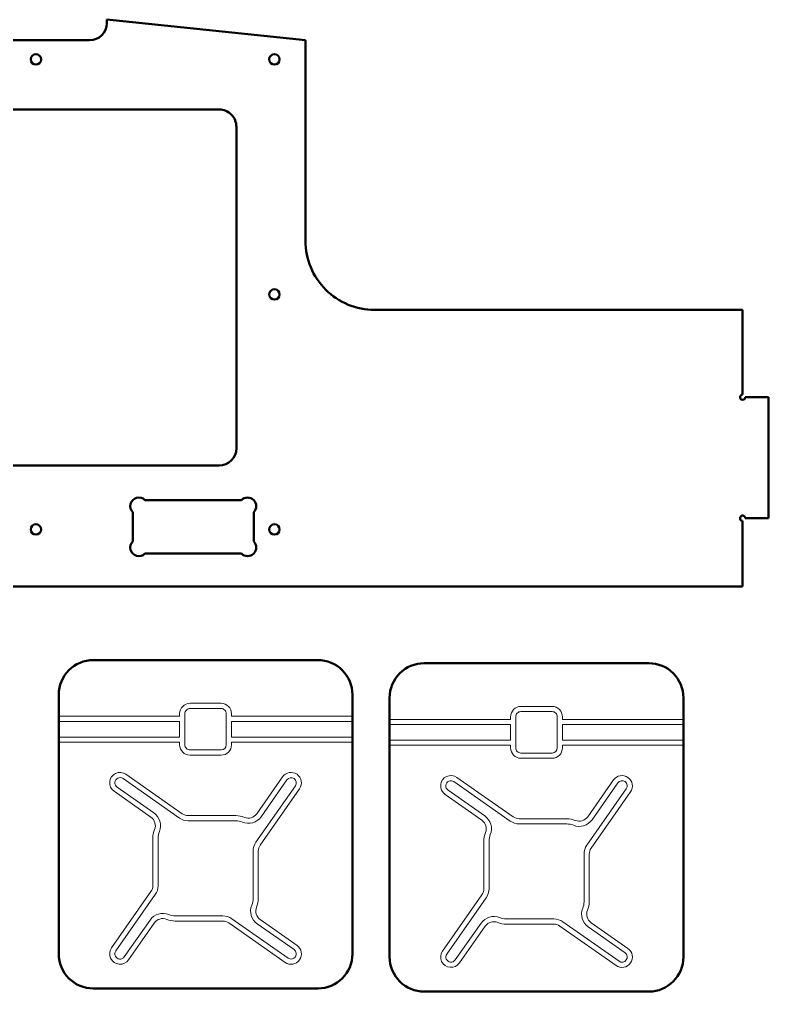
# Model space of a CAD drawing. Header units: millimetres. Extents: x -4457 to 5436, y 521 to 6420.
# Drawn here: x 1621 to 2055, y 2311 to 2874 of the extents above; entities that cross this region are included whole.
import ezdxf

# ---------------------------------------------------------------- set-up
doc = ezdxf.new("R2010")
doc.units = ezdxf.units.MM
doc.header["$MEASUREMENT"] = 0
doc.layers.add('layer 1', color=7, linetype='Continuous')
doc.layers.add('layer 2', color=7, linetype='Continuous')

msp = doc.modelspace()

# ---------------------------------------------------------------- linework, layer by layer
at = {"layer": 'layer 1', "lineweight": 50}
for points in [[(1661.9106, 2861.4565), (1667.4334, 2861.4565), (1671.9105, 2865.9336), (1671.9106, 2871.4565)], [(1671.9106, 2873.5435), (1671.9106, 2873.5435), (1671.9106, 2871.4565), (1671.9106, 2871.4565)], [(1786.9106, 2861.4565), (1786.9106, 2861.4565), (1671.9106, 2873.5435), (1671.9106, 2873.5435)], [(1661.9106, 2861.4565), (1661.9106, 2861.4565), (1461.9106, 2861.4565), (1461.9106, 2861.4565)], [(1786.9106, 2745.4565), (1786.9106, 2745.4565), (1786.9106, 2861.4565), (1786.9106, 2861.4565)], [(1386.9106, 2821.4565), (1386.9106, 2821.4565), (1736.9106, 2821.4565), (1736.9106, 2821.4565)], [(1746.9106, 2811.4565), (1746.9106, 2811.4565), (1746.9106, 2625.4565), (1746.9106, 2625.4565)], [(2039.9106, 2705.4565), (2039.9106, 2705.4565), (1826.9106, 2705.4565), (1826.9106, 2705.4565)], [(2039.9106, 2656.4565), (2039.9106, 2656.4565), (2039.9106, 2705.4565), (2039.9106, 2705.4565)], [(2054.9106, 2654.9565), (2054.9106, 2654.9565), (2041.4106, 2654.9565), (2041.4106, 2654.9565)], [(2054.9106, 2584.9565), (2054.9106, 2584.9565), (2054.9106, 2654.9565), (2054.9106, 2654.9565)], [(1736.9106, 2615.4565), (1742.4334, 2615.4565), (1746.9105, 2619.9336), (1746.9106, 2625.4565)], [(1736.9106, 2615.4565), (1736.9106, 2615.4565), (1386.9106, 2615.4565), (1386.9106, 2615.4565)], [(1693.9816, 2595.4565), (1693.9816, 2595.4565), (1749.8395, 2595.4565), (1749.8395, 2595.4565)], [(1686.9106, 2571.5276), (1686.9106, 2571.5276), (1686.9106, 2588.3854), (1686.9106, 2588.3854)], [(1756.9106, 2588.3854), (1756.9106, 2588.3854), (1756.9106, 2571.5276), (1756.9106, 2571.5276)], [(2039.9106, 2545.4565), (2039.9106, 2545.4565), (2039.9106, 2583.4565), (2039.9106, 2583.4565)], [(2041.4106, 2584.9565), (2041.4106, 2584.9565), (2054.9106, 2584.9565), (2054.9106, 2584.9565)], [(1749.8395, 2564.4565), (1749.8395, 2564.4565), (1693.9816, 2564.4565), (1693.9816, 2564.4565)], [(1083.9106, 2545.4565), (1083.9106, 2545.4565), (2039.9106, 2545.4565), (2039.9106, 2545.4565)], [(1664.0717, 2502.8434), (1664.0717, 2502.8434), (1794.0717, 2502.8434), (1794.0717, 2502.8434)], [(1855.6171, 2501.057), (1855.6171, 2501.057), (1985.6171, 2501.057), (1985.6171, 2501.057)], [(1644.0717, 2470.3434), (1644.0717, 2470.3434), (1644.0717, 2482.8434), (1644.0717, 2482.8434)], [(1814.0717, 2482.8434), (1814.0717, 2482.8434), (1814.0717, 2470.3434), (1814.0717, 2470.3434)], [(1835.6171, 2468.557), (1835.6171, 2468.557), (1835.6171, 2481.057), (1835.6171, 2481.057)], [(2005.6171, 2481.057), (2005.6171, 2481.057), (2005.6171, 2468.557), (2005.6171, 2468.557)], [(1644.0717, 2467.3434), (1644.0717, 2467.3434), (1644.0717, 2470.3434), (1644.0717, 2470.3434)], [(1814.0717, 2470.3434), (1814.0717, 2470.3434), (1814.0717, 2467.3434), (1814.0717, 2467.3434)], [(1644.0717, 2458.3434), (1644.0717, 2458.3434), (1644.0717, 2467.3434), (1644.0717, 2467.3434)], [(1814.0717, 2467.3434), (1814.0717, 2467.3434), (1814.0717, 2458.3434), (1814.0717, 2458.3434)], [(1835.6171, 2465.557), (1835.6171, 2465.557), (1835.6171, 2468.557), (1835.6171, 2468.557)], [(1835.6171, 2456.557), (1835.6171, 2456.557), (1835.6171, 2465.557), (1835.6171, 2465.557)], [(2005.6171, 2468.557), (2005.6171, 2468.557), (2005.6171, 2465.557), (2005.6171, 2465.557)], [(2005.6171, 2465.557), (2005.6171, 2465.557), (2005.6171, 2456.557), (2005.6171, 2456.557)], [(1644.0717, 2455.3434), (1644.0717, 2455.3434), (1644.0717, 2458.3434), (1644.0717, 2458.3434)], [(1814.0717, 2458.3434), (1814.0717, 2458.3434), (1814.0717, 2455.3434), (1814.0717, 2455.3434)], [(1644.0717, 2332.8434), (1644.0717, 2332.8434), (1644.0717, 2455.3434), (1644.0717, 2455.3434)], [(1814.0717, 2455.3434), (1814.0717, 2455.3434), (1814.0717, 2332.8434), (1814.0717, 2332.8434)], [(1835.6171, 2453.557), (1835.6171, 2453.557), (1835.6171, 2456.557), (1835.6171, 2456.557)], [(1835.6171, 2331.057), (1835.6171, 2331.057), (1835.6171, 2453.557), (1835.6171, 2453.557)], [(2005.6171, 2456.557), (2005.6171, 2456.557), (2005.6171, 2453.557), (2005.6171, 2453.557)], [(2005.6171, 2453.557), (2005.6171, 2453.557), (2005.6171, 2331.057), (2005.6171, 2331.057)], [(1794.0717, 2312.8434), (1805.1174, 2312.8434), (1814.0716, 2321.7977), (1814.0717, 2332.8433)], [(1985.6171, 2311.057), (1996.6627, 2311.057), (2005.617, 2320.0112), (2005.6171, 2331.0569)], [(1794.0717, 2312.8434), (1794.0717, 2312.8434), (1664.0717, 2312.8434), (1664.0717, 2312.8434)], [(1985.6171, 2311.057), (1985.6171, 2311.057), (1855.6171, 2311.057), (1855.6171, 2311.057)]]:
    msp.add_open_spline(points, degree=3, dxfattribs=at)
for points, knots in [([(1633.9106, 2850.4565), (1633.9106, 2852.1134), (1632.5674, 2853.4565), (1630.9106, 2853.4565), (1630.9106, 2853.4565), (1629.2537, 2853.4565), (1627.9106, 2852.1134), (1627.9106, 2850.4565), (1627.9106, 2850.4565), (1627.9106, 2848.7997), (1629.2537, 2847.4565), (1630.9106, 2847.4565), (1630.9106, 2847.4565), (1632.5674, 2847.4565), (1633.9106, 2848.7996), (1633.9106, 2850.4565)], [0, 0, 0, 0, 0.2, 0.2, 0.2, 0.2, 0.4, 0.4, 0.4, 0.4, 0.6, 0.6, 0.6, 0.6, 1, 1, 1, 1]), ([(1771.9106, 2850.4565), (1771.9106, 2852.1134), (1770.5674, 2853.4565), (1768.9106, 2853.4565), (1768.9106, 2853.4565), (1767.2537, 2853.4565), (1765.9106, 2852.1134), (1765.9106, 2850.4565), (1765.9106, 2850.4565), (1765.9106, 2848.7997), (1767.2537, 2847.4565), (1768.9106, 2847.4565), (1768.9106, 2847.4565), (1770.5674, 2847.4565), (1771.9106, 2848.7996), (1771.9106, 2850.4565)], [0, 0, 0, 0, 0.2, 0.2, 0.2, 0.2, 0.4, 0.4, 0.4, 0.4, 0.6, 0.6, 0.6, 0.6, 1, 1, 1, 1]), ([(1746.9106, 2811.4565), (1746.9106, 2814.1087), (1745.857, 2816.6522), (1743.9816, 2818.5276), (1743.9816, 2818.5276), (1742.1063, 2820.4029), (1739.5627, 2821.4565), (1736.9106, 2821.4565)], [0, 0, 0, 0, 0.33333333, 0.33333333, 0.33333333, 0.33333333, 1, 1, 1, 1]), ([(1786.9106, 2745.4565), (1786.9106, 2734.8479), (1791.1249, 2724.6737), (1798.6263, 2717.1722), (1798.6263, 2717.1722), (1806.1278, 2709.6708), (1816.3019, 2705.4565), (1826.9106, 2705.4565)], [0, 0, 0, 0, 0.33333333, 0.33333333, 0.33333333, 0.33333333, 1, 1, 1, 1]), ([(1771.9106, 2714.4565), (1771.9106, 2716.1134), (1770.5674, 2717.4565), (1768.9106, 2717.4565), (1768.9106, 2717.4565), (1767.2537, 2717.4565), (1765.9106, 2716.1134), (1765.9106, 2714.4565), (1765.9106, 2714.4565), (1765.9106, 2712.7997), (1767.2537, 2711.4565), (1768.9106, 2711.4565), (1768.9106, 2711.4565), (1770.5674, 2711.4565), (1771.9106, 2712.7996), (1771.9106, 2714.4565)], [0, 0, 0, 0, 0.2, 0.2, 0.2, 0.2, 0.4, 0.4, 0.4, 0.4, 0.6, 0.6, 0.6, 0.6, 1, 1, 1, 1]), ([(2039.9106, 2656.4565), (2039.0822, 2656.4565), (2038.4106, 2655.7849), (2038.4106, 2654.9565), (2038.4106, 2654.9565), (2038.4106, 2654.1281), (2039.0821, 2653.4565), (2039.9106, 2653.4565), (2039.9106, 2653.4565), (2040.739, 2653.4565), (2041.4106, 2654.1281), (2041.4106, 2654.9565)], [0, 0, 0, 0, 0.25, 0.25, 0.25, 0.25, 0.5, 0.5, 0.5, 0.5, 1, 1, 1, 1]), ([(1693.9816, 2595.4565), (1692.7185, 2596.7196), (1690.8775, 2597.2129), (1689.152, 2596.7506), (1689.152, 2596.7506), (1687.4266, 2596.2883), (1686.0788, 2594.9405), (1685.6165, 2593.2151), (1685.6165, 2593.2151), (1685.1541, 2591.4896), (1685.6475, 2589.6486), (1686.9106, 2588.3854)], [0, 0, 0, 0, 0.25, 0.25, 0.25, 0.25, 0.5, 0.5, 0.5, 0.5, 1, 1, 1, 1]), ([(1756.9106, 2588.3854), (1758.8632, 2590.3381), (1758.8632, 2593.5039), (1756.9106, 2595.4565), (1756.9106, 2595.4565), (1754.958, 2597.4091), (1751.7922, 2597.4091), (1749.8395, 2595.4565)], [0, 0, 0, 0, 0.33333333, 0.33333333, 0.33333333, 0.33333333, 1, 1, 1, 1]), ([(2041.4106, 2584.9565), (2041.4106, 2585.5632), (2041.0451, 2586.1102), (2040.4846, 2586.3423), (2040.4846, 2586.3423), (2039.9241, 2586.5745), (2039.2789, 2586.4462), (2038.8499, 2586.0172), (2038.8499, 2586.0172), (2038.4209, 2585.5882), (2038.2926, 2584.943), (2038.5248, 2584.3825), (2038.5248, 2584.3825), (2038.7569, 2583.822), (2039.3039, 2583.4565), (2039.9106, 2583.4565)], [0, 0, 0, 0, 0.2, 0.2, 0.2, 0.2, 0.4, 0.4, 0.4, 0.4, 0.6, 0.6, 0.6, 0.6, 1, 1, 1, 1]), ([(1633.9106, 2578.4565), (1633.9106, 2580.1134), (1632.5674, 2581.4565), (1630.9106, 2581.4565), (1630.9106, 2581.4565), (1629.2537, 2581.4565), (1627.9106, 2580.1134), (1627.9106, 2578.4565), (1627.9106, 2578.4565), (1627.9106, 2576.7997), (1629.2537, 2575.4565), (1630.9106, 2575.4565), (1630.9106, 2575.4565), (1632.5674, 2575.4565), (1633.9106, 2576.7996), (1633.9106, 2578.4565)], [0, 0, 0, 0, 0.2, 0.2, 0.2, 0.2, 0.4, 0.4, 0.4, 0.4, 0.6, 0.6, 0.6, 0.6, 1, 1, 1, 1]), ([(1771.9106, 2578.4565), (1771.9106, 2580.1134), (1770.5674, 2581.4565), (1768.9106, 2581.4565), (1768.9106, 2581.4565), (1767.2537, 2581.4565), (1765.9106, 2580.1134), (1765.9106, 2578.4565), (1765.9106, 2578.4565), (1765.9106, 2576.7997), (1767.2537, 2575.4565), (1768.9106, 2575.4565), (1768.9106, 2575.4565), (1770.5674, 2575.4565), (1771.9106, 2576.7996), (1771.9106, 2578.4565)], [0, 0, 0, 0, 0.2, 0.2, 0.2, 0.2, 0.4, 0.4, 0.4, 0.4, 0.6, 0.6, 0.6, 0.6, 1, 1, 1, 1]), ([(1686.9106, 2571.5276), (1685.6475, 2570.2645), (1685.1541, 2568.4234), (1685.6165, 2566.698), (1685.6165, 2566.698), (1686.0788, 2564.9725), (1687.4266, 2563.6248), (1689.152, 2563.1624), (1689.152, 2563.1624), (1690.8775, 2562.7001), (1692.7185, 2563.1934), (1693.9816, 2564.4565)], [0, 0, 0, 0, 0.25, 0.25, 0.25, 0.25, 0.5, 0.5, 0.5, 0.5, 1, 1, 1, 1]), ([(1749.8395, 2564.4565), (1751.7921, 2562.5039), (1754.9579, 2562.5039), (1756.9106, 2564.4565), (1756.9106, 2564.4565), (1758.8632, 2566.4091), (1758.8632, 2569.5749), (1756.9106, 2571.5276)], [0, 0, 0, 0, 0.33333333, 0.33333333, 0.33333333, 0.33333333, 1, 1, 1, 1]), ([(1664.0717, 2502.8434), (1658.7674, 2502.8434), (1653.6803, 2500.7363), (1649.9296, 2496.9856), (1649.9296, 2496.9856), (1646.1788, 2493.2348), (1644.0717, 2488.1477), (1644.0717, 2482.8434)], [0, 0, 0, 0, 0.33333333, 0.33333333, 0.33333333, 0.33333333, 1, 1, 1, 1]), ([(1814.0717, 2482.8434), (1814.0717, 2488.1477), (1811.9646, 2493.2348), (1808.2138, 2496.9856), (1808.2138, 2496.9856), (1804.4631, 2500.7363), (1799.376, 2502.8434), (1794.0717, 2502.8434)], [0, 0, 0, 0, 0.33333333, 0.33333333, 0.33333333, 0.33333333, 1, 1, 1, 1]), ([(1855.6171, 2501.057), (1850.3128, 2501.057), (1845.2257, 2498.9498), (1841.475, 2495.1991), (1841.475, 2495.1991), (1837.7242, 2491.4484), (1835.6171, 2486.3613), (1835.6171, 2481.057)], [0, 0, 0, 0, 0.33333333, 0.33333333, 0.33333333, 0.33333333, 1, 1, 1, 1]), ([(2005.6171, 2481.057), (2005.6171, 2486.3613), (2003.51, 2491.4484), (1999.7592, 2495.1991), (1999.7592, 2495.1991), (1996.0085, 2498.9498), (1990.9214, 2501.057), (1985.6171, 2501.057)], [0, 0, 0, 0, 0.33333333, 0.33333333, 0.33333333, 0.33333333, 1, 1, 1, 1]), ([(1644.0717, 2332.8434), (1644.0717, 2327.5391), (1646.1788, 2322.452), (1649.9296, 2318.7013), (1649.9296, 2318.7013), (1653.6803, 2314.9506), (1658.7674, 2312.8434), (1664.0717, 2312.8434)], [0, 0, 0, 0, 0.33333333, 0.33333333, 0.33333333, 0.33333333, 1, 1, 1, 1]), ([(1835.6171, 2331.057), (1835.6171, 2325.7526), (1837.7242, 2320.6656), (1841.475, 2316.9148), (1841.475, 2316.9148), (1845.2257, 2313.1641), (1850.3128, 2311.057), (1855.6171, 2311.057)], [0, 0, 0, 0, 0.33333333, 0.33333333, 0.33333333, 0.33333333, 1, 1, 1, 1])]:
    msp.add_open_spline(points, degree=3, knots=knots, dxfattribs=at)
at = {"layer": 'layer 2', "color": 240, "lineweight": 9}
for points, knots in [([(1720.0717, 2477.8434), (1718.4804, 2477.8434), (1716.9543, 2477.2113), (1715.8291, 2476.0861), (1715.8291, 2476.0861), (1714.7038, 2474.9608), (1714.0717, 2473.4347), (1714.0717, 2471.8434)], [0, 0, 0, 0, 0.33333333, 0.33333333, 0.33333333, 0.33333333, 1, 1, 1, 1]), ([(1744.0717, 2471.8434), (1744.0717, 2473.4347), (1743.4396, 2474.9608), (1742.3143, 2476.0861), (1742.3143, 2476.0861), (1741.1891, 2477.2113), (1739.663, 2477.8434), (1738.0717, 2477.8434)], [0, 0, 0, 0, 0.33333333, 0.33333333, 0.33333333, 0.33333333, 1, 1, 1, 1]), ([(1911.6171, 2476.057), (1910.0258, 2476.057), (1908.4997, 2475.4248), (1907.3745, 2474.2996), (1907.3745, 2474.2996), (1906.2492, 2473.1744), (1905.6171, 2471.6483), (1905.6171, 2470.057)], [0, 0, 0, 0, 0.33333333, 0.33333333, 0.33333333, 0.33333333, 1, 1, 1, 1]), ([(1935.6171, 2470.057), (1935.6171, 2471.6483), (1934.985, 2473.1744), (1933.8597, 2474.2996), (1933.8597, 2474.2996), (1932.7345, 2475.4248), (1931.2084, 2476.057), (1929.6171, 2476.057)], [0, 0, 0, 0, 0.33333333, 0.33333333, 0.33333333, 0.33333333, 1, 1, 1, 1]), ([(1720.0717, 2474.8434), (1719.2761, 2474.8434), (1718.513, 2474.5273), (1717.9504, 2473.9647), (1717.9504, 2473.9647), (1717.3878, 2473.4021), (1717.0717, 2472.6391), (1717.0717, 2471.8434)], [0, 0, 0, 0, 0.33333333, 0.33333333, 0.33333333, 0.33333333, 1, 1, 1, 1]), ([(1741.0717, 2471.8434), (1741.0717, 2472.6391), (1740.7556, 2473.4021), (1740.193, 2473.9647), (1740.193, 2473.9647), (1739.6304, 2474.5273), (1738.8674, 2474.8434), (1738.0717, 2474.8434)], [0, 0, 0, 0, 0.33333333, 0.33333333, 0.33333333, 0.33333333, 1, 1, 1, 1]), ([(1911.6171, 2473.057), (1910.8214, 2473.057), (1910.0584, 2472.7409), (1909.4958, 2472.1783), (1909.4958, 2472.1783), (1908.9332, 2471.6157), (1908.6171, 2470.8526), (1908.6171, 2470.057)], [0, 0, 0, 0, 0.33333333, 0.33333333, 0.33333333, 0.33333333, 1, 1, 1, 1]), ([(1932.6171, 2470.057), (1932.6171, 2470.8526), (1932.301, 2471.6157), (1931.7384, 2472.1783), (1931.7384, 2472.1783), (1931.1758, 2472.7409), (1930.4127, 2473.057), (1929.6171, 2473.057)], [0, 0, 0, 0, 0.33333333, 0.33333333, 0.33333333, 0.33333333, 1, 1, 1, 1]), ([(1714.0717, 2453.8434), (1714.0717, 2452.2521), (1714.7038, 2450.726), (1715.8291, 2449.6008), (1715.8291, 2449.6008), (1716.9543, 2448.4756), (1718.4804, 2447.8434), (1720.0717, 2447.8434)], [0, 0, 0, 0, 0.33333333, 0.33333333, 0.33333333, 0.33333333, 1, 1, 1, 1]), ([(1717.0717, 2453.8434), (1717.0717, 2453.0478), (1717.3878, 2452.2847), (1717.9504, 2451.7221), (1717.9504, 2451.7221), (1718.513, 2451.1595), (1719.2761, 2450.8434), (1720.0717, 2450.8434)], [0, 0, 0, 0, 0.33333333, 0.33333333, 0.33333333, 0.33333333, 1, 1, 1, 1]), ([(1905.6171, 2452.057), (1905.6171, 2450.4657), (1906.2492, 2448.9395), (1907.3745, 2447.8143), (1907.3745, 2447.8143), (1908.4997, 2446.6891), (1910.0258, 2446.057), (1911.6171, 2446.057)], [0, 0, 0, 0, 0.33333333, 0.33333333, 0.33333333, 0.33333333, 1, 1, 1, 1]), ([(1908.6171, 2452.057), (1908.6171, 2451.2613), (1908.9332, 2450.4982), (1909.4958, 2449.9356), (1909.4958, 2449.9356), (1910.0584, 2449.373), (1910.8214, 2449.057), (1911.6171, 2449.057)], [0, 0, 0, 0, 0.33333333, 0.33333333, 0.33333333, 0.33333333, 1, 1, 1, 1]), ([(1683.0157, 2436.7558), (1681.2598, 2437.9853), (1678.9813, 2438.1847), (1677.0385, 2437.2787), (1677.0385, 2437.2787), (1675.0958, 2436.3728), (1673.7839, 2434.4993), (1673.5971, 2432.3638), (1673.5971, 2432.3638), (1673.4102, 2430.2284), (1674.3768, 2428.1555), (1676.1328, 2426.926)], [0, 0, 0, 0, 0.25, 0.25, 0.25, 0.25, 0.5, 0.5, 0.5, 0.5, 1, 1, 1, 1]), ([(1783.4841, 2428.3994), (1785.3848, 2431.1139), (1784.7251, 2434.8551), (1782.0107, 2436.7558), (1782.0107, 2436.7558), (1779.2962, 2438.6565), (1775.555, 2437.9968), (1773.6543, 2435.2824)], [0, 0, 0, 0, 0.33333333, 0.33333333, 0.33333333, 0.33333333, 1, 1, 1, 1]), ([(1874.5611, 2434.9693), (1872.8051, 2436.1989), (1870.5267, 2436.3982), (1868.5839, 2435.4923), (1868.5839, 2435.4923), (1866.6412, 2434.5864), (1865.3293, 2432.7128), (1865.1424, 2430.5774), (1865.1424, 2430.5774), (1864.9556, 2428.4419), (1865.9222, 2426.369), (1867.6782, 2425.1395)], [0, 0, 0, 0, 0.25, 0.25, 0.25, 0.25, 0.5, 0.5, 0.5, 0.5, 1, 1, 1, 1]), ([(1975.0295, 2426.613), (1976.9301, 2429.3274), (1976.2705, 2433.0687), (1973.556, 2434.9693), (1973.556, 2434.9693), (1970.8416, 2436.87), (1967.1003, 2436.2103), (1965.1997, 2433.4959)], [0, 0, 0, 0, 0.33333333, 0.33333333, 0.33333333, 0.33333333, 1, 1, 1, 1]), ([(1681.295, 2434.2983), (1680.417, 2434.9131), (1679.2778, 2435.0128), (1678.3064, 2434.5598), (1678.3064, 2434.5598), (1677.335, 2434.1069), (1676.6791, 2433.1701), (1676.5856, 2432.1024), (1676.5856, 2432.1024), (1676.4922, 2431.0346), (1676.9755, 2429.9982), (1677.8535, 2429.3834)], [0, 0, 0, 0, 0.25, 0.25, 0.25, 0.25, 0.5, 0.5, 0.5, 0.5, 1, 1, 1, 1]), ([(1781.0266, 2430.1202), (1781.977, 2431.4774), (1781.6471, 2433.348), (1780.2899, 2434.2983), (1780.2899, 2434.2983), (1778.9327, 2435.2487), (1777.0621, 2434.9188), (1776.1117, 2433.5616)], [0, 0, 0, 0, 0.33333333, 0.33333333, 0.33333333, 0.33333333, 1, 1, 1, 1]), ([(1872.8403, 2432.5119), (1871.9624, 2433.1266), (1870.8231, 2433.2263), (1869.8518, 2432.7734), (1869.8518, 2432.7734), (1868.8804, 2432.3204), (1868.2244, 2431.3836), (1868.131, 2430.3159), (1868.131, 2430.3159), (1868.0376, 2429.2482), (1868.5209, 2428.2117), (1869.3989, 2427.597)], [0, 0, 0, 0, 0.25, 0.25, 0.25, 0.25, 0.5, 0.5, 0.5, 0.5, 1, 1, 1, 1]), ([(1972.572, 2428.3337), (1973.5224, 2429.6909), (1973.1925, 2431.5616), (1971.8353, 2432.5119), (1971.8353, 2432.5119), (1970.4781, 2433.4622), (1968.6075, 2433.1324), (1967.6571, 2431.7752)], [0, 0, 0, 0, 0.33333333, 0.33333333, 0.33333333, 0.33333333, 1, 1, 1, 1]), ([(1674.6593, 2336.2874), (1673.4298, 2334.5315), (1673.2305, 2332.253), (1674.1364, 2330.3102), (1674.1364, 2330.3102), (1675.0423, 2328.3675), (1676.9159, 2327.0556), (1679.0513, 2326.8688), (1679.0513, 2326.8688), (1681.1867, 2326.6819), (1683.2596, 2327.6486), (1684.4891, 2329.4045)], [0, 0, 0, 0, 0.25, 0.25, 0.25, 0.25, 0.5, 0.5, 0.5, 0.5, 1, 1, 1, 1]), ([(1677.1168, 2334.5667), (1676.502, 2333.6887), (1676.4023, 2332.5495), (1676.8553, 2331.5781), (1676.8553, 2331.5781), (1677.3083, 2330.6067), (1678.245, 2329.9508), (1679.3128, 2329.8574), (1679.3128, 2329.8574), (1680.3805, 2329.7639), (1681.4169, 2330.2473), (1682.0317, 2331.1252)], [0, 0, 0, 0, 0.25, 0.25, 0.25, 0.25, 0.5, 0.5, 0.5, 0.5, 1, 1, 1, 1]), ([(1775.1277, 2327.931), (1777.8421, 2326.0304), (1781.5834, 2326.6901), (1783.4841, 2329.4045), (1783.4841, 2329.4045), (1785.3848, 2332.1189), (1784.7251, 2335.8602), (1782.0107, 2337.7608)], [0, 0, 0, 0, 0.33333333, 0.33333333, 0.33333333, 0.33333333, 1, 1, 1, 1]), ([(1776.8485, 2330.3885), (1778.2057, 2329.4382), (1780.0763, 2329.768), (1781.0266, 2331.1252), (1781.0266, 2331.1252), (1781.977, 2332.4824), (1781.6471, 2334.3531), (1780.2899, 2335.3034)], [0, 0, 0, 0, 0.33333333, 0.33333333, 0.33333333, 0.33333333, 1, 1, 1, 1]), ([(1866.2047, 2334.5009), (1864.9752, 2332.745), (1864.7758, 2330.4665), (1865.6818, 2328.5238), (1865.6818, 2328.5238), (1866.5877, 2326.581), (1868.4612, 2325.2691), (1870.5967, 2325.0823), (1870.5967, 2325.0823), (1872.7321, 2324.8955), (1874.805, 2325.8621), (1876.0345, 2327.618)], [0, 0, 0, 0, 0.25, 0.25, 0.25, 0.25, 0.5, 0.5, 0.5, 0.5, 1, 1, 1, 1]), ([(1966.6731, 2326.1446), (1969.3875, 2324.2439), (1973.1288, 2324.9036), (1975.0295, 2327.618), (1975.0295, 2327.618), (1976.9301, 2330.3324), (1976.2705, 2334.0737), (1973.5561, 2335.9744)], [0, 0, 0, 0, 0.33333333, 0.33333333, 0.33333333, 0.33333333, 1, 1, 1, 1]), ([(1868.6622, 2332.7802), (1868.0474, 2331.9022), (1867.9477, 2330.763), (1868.4007, 2329.7916), (1868.4007, 2329.7916), (1868.8537, 2328.8203), (1869.7904, 2328.1643), (1870.8582, 2328.0709), (1870.8582, 2328.0709), (1871.9259, 2327.9775), (1872.9623, 2328.4608), (1873.5771, 2329.3388)], [0, 0, 0, 0, 0.25, 0.25, 0.25, 0.25, 0.5, 0.5, 0.5, 0.5, 1, 1, 1, 1]), ([(1968.3938, 2328.602), (1969.7511, 2327.6517), (1971.6217, 2327.9815), (1972.572, 2329.3387), (1972.572, 2329.3387), (1973.5224, 2330.696), (1973.1925, 2332.5666), (1971.8353, 2333.5169)], [0, 0, 0, 0, 0.33333333, 0.33333333, 0.33333333, 0.33333333, 1, 1, 1, 1])]:
    msp.add_open_spline(points, degree=3, knots=knots, dxfattribs=at)
for points in [[(1720.0717, 2477.8434), (1720.0717, 2477.8434), (1738.0717, 2477.8434), (1738.0717, 2477.8434)], [(1911.6171, 2476.057), (1911.6171, 2476.057), (1929.6171, 2476.057), (1929.6171, 2476.057)], [(1644.0717, 2470.3434), (1644.0717, 2470.3434), (1714.0717, 2470.3434), (1714.0717, 2470.3434)], [(1714.0717, 2470.3434), (1714.0717, 2470.3434), (1714.0717, 2471.8434), (1714.0717, 2471.8434)], [(1717.0717, 2471.8434), (1717.0717, 2471.8434), (1717.0717, 2453.8434), (1717.0717, 2453.8434)], [(1738.0717, 2474.8434), (1738.0717, 2474.8434), (1720.0717, 2474.8434), (1720.0717, 2474.8434)], [(1741.0717, 2453.8434), (1741.0717, 2453.8434), (1741.0717, 2471.8434), (1741.0717, 2471.8434)], [(1744.0717, 2471.8434), (1744.0717, 2471.8434), (1744.0717, 2470.3434), (1744.0717, 2470.3434)], [(1744.0717, 2470.3434), (1744.0717, 2470.3434), (1814.0717, 2470.3434), (1814.0717, 2470.3434)], [(1905.6171, 2468.557), (1905.6171, 2468.557), (1905.6171, 2470.057), (1905.6171, 2470.057)], [(1908.6171, 2470.057), (1908.6171, 2470.057), (1908.6171, 2452.057), (1908.6171, 2452.057)], [(1929.6171, 2473.057), (1929.6171, 2473.057), (1911.6171, 2473.057), (1911.6171, 2473.057)], [(1932.6171, 2452.057), (1932.6171, 2452.057), (1932.6171, 2470.057), (1932.6171, 2470.057)], [(1935.6171, 2470.057), (1935.6171, 2470.057), (1935.6171, 2468.557), (1935.6171, 2468.557)], [(1714.0717, 2467.3434), (1714.0717, 2467.3434), (1644.0717, 2467.3434), (1644.0717, 2467.3434)], [(1714.0717, 2458.3434), (1714.0717, 2458.3434), (1714.0717, 2467.3434), (1714.0717, 2467.3434)], [(1814.0717, 2467.3434), (1814.0717, 2467.3434), (1744.0717, 2467.3434), (1744.0717, 2467.3434)], [(1744.0717, 2467.3434), (1744.0717, 2467.3434), (1744.0717, 2458.3434), (1744.0717, 2458.3434)], [(1835.6171, 2468.557), (1835.6171, 2468.557), (1905.6171, 2468.557), (1905.6171, 2468.557)], [(1905.6171, 2465.557), (1905.6171, 2465.557), (1835.6171, 2465.557), (1835.6171, 2465.557)], [(1905.6171, 2456.557), (1905.6171, 2456.557), (1905.6171, 2465.557), (1905.6171, 2465.557)], [(1935.6171, 2468.557), (1935.6171, 2468.557), (2005.6171, 2468.557), (2005.6171, 2468.557)], [(2005.6171, 2465.557), (2005.6171, 2465.557), (1935.6171, 2465.557), (1935.6171, 2465.557)], [(1935.6171, 2465.557), (1935.6171, 2465.557), (1935.6171, 2456.557), (1935.6171, 2456.557)], [(1644.0717, 2458.3434), (1644.0717, 2458.3434), (1714.0717, 2458.3434), (1714.0717, 2458.3434)], [(1744.0717, 2458.3434), (1744.0717, 2458.3434), (1814.0717, 2458.3434), (1814.0717, 2458.3434)], [(1714.0717, 2455.3434), (1714.0717, 2455.3434), (1644.0717, 2455.3434), (1644.0717, 2455.3434)], [(1714.0717, 2453.8434), (1714.0717, 2453.8434), (1714.0717, 2455.3434), (1714.0717, 2455.3434)], [(1738.0717, 2450.8434), (1739.7286, 2450.8434), (1741.0717, 2452.1866), (1741.0717, 2453.8434)], [(1738.0717, 2447.8434), (1741.3854, 2447.8434), (1744.0717, 2450.5297), (1744.0717, 2453.8434)], [(1814.0717, 2455.3434), (1814.0717, 2455.3434), (1744.0717, 2455.3434), (1744.0717, 2455.3434)], [(1744.0717, 2455.3434), (1744.0717, 2455.3434), (1744.0717, 2453.8434), (1744.0717, 2453.8434)], [(1835.6171, 2456.557), (1835.6171, 2456.557), (1905.6171, 2456.557), (1905.6171, 2456.557)], [(1905.6171, 2453.557), (1905.6171, 2453.557), (1835.6171, 2453.557), (1835.6171, 2453.557)], [(1905.6171, 2452.057), (1905.6171, 2452.057), (1905.6171, 2453.557), (1905.6171, 2453.557)], [(1935.6171, 2456.557), (1935.6171, 2456.557), (2005.6171, 2456.557), (2005.6171, 2456.557)], [(2005.6171, 2453.557), (2005.6171, 2453.557), (1935.6171, 2453.557), (1935.6171, 2453.557)], [(1935.6171, 2453.557), (1935.6171, 2453.557), (1935.6171, 2452.057), (1935.6171, 2452.057)], [(1720.0717, 2450.8434), (1720.0717, 2450.8434), (1738.0717, 2450.8434), (1738.0717, 2450.8434)], [(1738.0717, 2447.8434), (1738.0717, 2447.8434), (1720.0717, 2447.8434), (1720.0717, 2447.8434)], [(1911.6171, 2449.057), (1911.6171, 2449.057), (1929.6171, 2449.057), (1929.6171, 2449.057)], [(1929.6171, 2449.057), (1931.2739, 2449.057), (1932.6171, 2450.4001), (1932.6171, 2452.0569)], [(1929.6171, 2446.057), (1932.9308, 2446.057), (1935.6171, 2448.7432), (1935.6171, 2452.0569)], [(1929.6171, 2446.057), (1929.6171, 2446.057), (1911.6171, 2446.057), (1911.6171, 2446.057)], [(1683.0157, 2436.7558), (1683.0157, 2436.7558), (1715.6165, 2413.9285), (1715.6165, 2413.9285)], [(1713.8957, 2411.4711), (1713.8957, 2411.4711), (1681.295, 2434.2983), (1681.295, 2434.2983)], [(1758.1993, 2397.5194), (1758.1993, 2397.5194), (1781.0266, 2430.1202), (1781.0266, 2430.1202)], [(1758.7293, 2413.9674), (1758.7293, 2413.9674), (1773.6543, 2435.2824), (1773.6543, 2435.2824)], [(1776.1117, 2433.5616), (1776.1117, 2433.5616), (1761.1868, 2412.2466), (1761.1868, 2412.2466)], [(1905.4411, 2409.6846), (1905.4411, 2409.6846), (1872.8403, 2432.5119), (1872.8403, 2432.5119)], [(1874.5611, 2434.9693), (1874.5611, 2434.9693), (1907.1618, 2412.142), (1907.1618, 2412.142)], [(1950.2747, 2412.1809), (1950.2747, 2412.1809), (1965.1997, 2433.4959), (1965.1997, 2433.4959)], [(1967.6571, 2431.7752), (1967.6571, 2431.7752), (1952.7322, 2410.4602), (1952.7322, 2410.4602)], [(1697.4478, 2412.0011), (1697.4478, 2412.0011), (1676.1328, 2426.926), (1676.1328, 2426.926)], [(1677.8535, 2429.3834), (1677.8535, 2429.3834), (1699.1685, 2414.4585), (1699.1685, 2414.4585)], [(1783.4841, 2428.3994), (1783.4841, 2428.3994), (1760.6568, 2395.7987), (1760.6568, 2395.7987)], [(1888.9932, 2410.2146), (1888.9932, 2410.2146), (1867.6782, 2425.1395), (1867.6782, 2425.1395)], [(1869.3989, 2427.597), (1869.3989, 2427.597), (1890.7139, 2412.6721), (1890.7139, 2412.6721)], [(1949.7447, 2395.7329), (1949.7447, 2395.7329), (1972.572, 2428.3337), (1972.572, 2428.3337)], [(1975.0295, 2426.613), (1975.0295, 2426.613), (1952.2022, 2394.0122), (1952.2022, 2394.0122)], [(1702.3268, 2403.6554), (1703.9333, 2407.5517), (1702.6209, 2412.0411), (1699.1685, 2414.4585)], [(1715.6165, 2413.9285), (1716.6251, 2413.2223), (1717.8266, 2412.8434), (1719.0579, 2412.8434)], [(1751.5273, 2411.8618), (1754.1248, 2410.7908), (1757.1178, 2411.6658), (1758.7293, 2413.9674)], [(1699.5533, 2404.799), (1700.6243, 2407.3965), (1699.7494, 2410.3895), (1697.4478, 2412.001)], [(1713.8957, 2411.4711), (1715.4087, 2410.4117), (1717.2109, 2409.8434), (1719.0579, 2409.8434)], [(1719.0579, 2412.8434), (1719.0579, 2412.8434), (1746.5717, 2412.8434), (1746.5717, 2412.8434)], [(1746.5717, 2409.8434), (1746.5717, 2409.8434), (1719.0579, 2409.8434), (1719.0579, 2409.8434)], [(1751.5273, 2411.8618), (1749.9555, 2412.5099), (1748.2719, 2412.8434), (1746.5717, 2412.8434)], [(1750.3837, 2409.0884), (1749.1746, 2409.5869), (1747.8795, 2409.8434), (1746.5717, 2409.8434)], [(1750.3837, 2409.0884), (1754.28, 2407.4818), (1758.7694, 2408.7943), (1761.1868, 2412.2466)], [(1891.0987, 2403.0125), (1892.1697, 2405.6101), (1891.2947, 2408.603), (1888.9932, 2410.2146)], [(1893.8722, 2401.8689), (1895.4787, 2405.7652), (1894.1663, 2410.2546), (1890.7139, 2412.672)], [(1905.4411, 2409.6846), (1906.9541, 2408.6252), (1908.7563, 2408.057), (1910.6033, 2408.057)], [(1907.1618, 2412.142), (1908.1705, 2411.4358), (1909.372, 2411.057), (1910.6033, 2411.057)], [(1910.6033, 2411.057), (1910.6033, 2411.057), (1938.1171, 2411.057), (1938.1171, 2411.057)], [(1938.1171, 2408.057), (1938.1171, 2408.057), (1910.6033, 2408.057), (1910.6033, 2408.057)], [(1943.0726, 2410.0754), (1941.5009, 2410.7235), (1939.8172, 2411.057), (1938.1171, 2411.057)], [(1941.9291, 2407.3019), (1940.72, 2407.8004), (1939.4249, 2408.057), (1938.1171, 2408.057)], [(1941.9291, 2407.3019), (1945.8254, 2405.6953), (1950.3148, 2407.0078), (1952.7322, 2410.4602)], [(1943.0726, 2410.0754), (1945.6702, 2409.0043), (1948.6631, 2409.8793), (1950.2747, 2412.1809)], [(1699.5533, 2404.799), (1698.9052, 2403.2272), (1698.5717, 2401.5436), (1698.5717, 2399.8434)], [(1702.3268, 2403.6554), (1701.8282, 2402.4463), (1701.5717, 2401.1512), (1701.5717, 2399.8434)], [(1891.0987, 2403.0125), (1890.4506, 2401.4407), (1890.1171, 2399.7571), (1890.1171, 2398.057)], [(1893.8722, 2401.8689), (1893.3736, 2400.6599), (1893.1171, 2399.3648), (1893.1171, 2398.057)], [(1698.5717, 2372.3296), (1698.5717, 2372.3296), (1698.5717, 2399.8434), (1698.5717, 2399.8434)], [(1701.5717, 2399.8434), (1701.5717, 2399.8434), (1701.5717, 2372.3296), (1701.5717, 2372.3296)], [(1758.1993, 2397.5194), (1757.14, 2396.0064), (1756.5717, 2394.2042), (1756.5717, 2392.3572)], [(1890.1171, 2370.5432), (1890.1171, 2370.5432), (1890.1171, 2398.057), (1890.1171, 2398.057)], [(1893.1171, 2398.057), (1893.1171, 2398.057), (1893.1171, 2370.5432), (1893.1171, 2370.5432)], [(1756.5717, 2364.8434), (1756.5717, 2364.8434), (1756.5717, 2392.3572), (1756.5717, 2392.3572)], [(1760.6568, 2395.7987), (1759.9505, 2394.79), (1759.5717, 2393.5885), (1759.5717, 2392.3572)], [(1759.5717, 2392.3572), (1759.5717, 2392.3572), (1759.5717, 2364.8434), (1759.5717, 2364.8434)], [(1949.7447, 2395.7329), (1948.6853, 2394.22), (1948.1171, 2392.4177), (1948.1171, 2390.5708)], [(1948.1171, 2363.057), (1948.1171, 2363.057), (1948.1171, 2390.5708), (1948.1171, 2390.5708)], [(1952.2022, 2394.0122), (1951.4959, 2393.0036), (1951.1171, 2391.8021), (1951.1171, 2390.5708)], [(1951.1171, 2390.5708), (1951.1171, 2390.5708), (1951.1171, 2363.057), (1951.1171, 2363.057)], [(1674.6593, 2336.2874), (1674.6593, 2336.2874), (1697.4866, 2368.8882), (1697.4866, 2368.8882)], [(1697.4866, 2368.8882), (1698.1929, 2369.8968), (1698.5717, 2371.0983), (1698.5717, 2372.3296)], [(1699.9441, 2367.1674), (1701.0034, 2368.6804), (1701.5717, 2370.4826), (1701.5717, 2372.3296)], [(1889.032, 2367.1017), (1889.7383, 2368.1103), (1890.1171, 2369.3118), (1890.1171, 2370.5431)], [(1891.4895, 2365.381), (1892.5488, 2366.8939), (1893.1171, 2368.6962), (1893.1171, 2370.5431)], [(1699.9441, 2367.1674), (1699.9441, 2367.1674), (1677.1168, 2334.5667), (1677.1168, 2334.5667)], [(1755.8166, 2361.0315), (1756.3152, 2362.2405), (1756.5717, 2363.5356), (1756.5717, 2364.8434)], [(1758.5901, 2359.8879), (1759.2382, 2361.4596), (1759.5717, 2363.1432), (1759.5717, 2364.8433)], [(1866.2047, 2334.5009), (1866.2047, 2334.5009), (1889.032, 2367.1017), (1889.032, 2367.1017)], [(1891.4895, 2365.381), (1891.4895, 2365.381), (1868.6622, 2332.7802), (1868.6622, 2332.7802)], [(1947.362, 2359.245), (1947.8606, 2360.454), (1948.1171, 2361.7491), (1948.1171, 2363.0569)], [(1950.1355, 2358.1014), (1950.7836, 2359.6732), (1951.1171, 2361.3568), (1951.1171, 2363.0569)], [(1707.7597, 2355.5985), (1703.8634, 2357.205), (1699.374, 2355.8926), (1696.9566, 2352.4402)], [(1755.8166, 2361.0315), (1754.2101, 2357.1351), (1755.5225, 2352.6457), (1758.9749, 2350.2283)], [(1758.5901, 2359.8879), (1757.5191, 2357.2903), (1758.3941, 2354.2974), (1760.6956, 2352.6858)], [(1947.362, 2359.245), (1945.7555, 2355.3487), (1947.0679, 2350.8592), (1950.5203, 2348.4419)], [(1950.1355, 2358.1014), (1949.0645, 2355.5039), (1949.9394, 2352.5109), (1952.241, 2350.8993)], [(1682.0317, 2331.1252), (1682.0317, 2331.1252), (1696.9566, 2352.4402), (1696.9566, 2352.4402)], [(1706.6162, 2352.825), (1704.0186, 2353.896), (1701.0257, 2353.0211), (1699.4141, 2350.7195)], [(1706.6162, 2352.825), (1708.1879, 2352.1769), (1709.8716, 2351.8434), (1711.5717, 2351.8434)], [(1707.7597, 2355.5985), (1708.9688, 2355.0999), (1710.2639, 2354.8434), (1711.5717, 2354.8434)], [(1711.5717, 2354.8434), (1711.5717, 2354.8434), (1739.0855, 2354.8434), (1739.0855, 2354.8434)], [(1739.0855, 2351.8434), (1739.0855, 2351.8434), (1711.5717, 2351.8434), (1711.5717, 2351.8434)], [(1744.2477, 2353.2158), (1742.7347, 2354.2752), (1740.9325, 2354.8434), (1739.0855, 2354.8434)], [(1742.527, 2350.7583), (1741.5183, 2351.4646), (1740.3168, 2351.8434), (1739.0855, 2351.8434)], [(1744.2477, 2353.2158), (1744.2477, 2353.2158), (1776.8485, 2330.3885), (1776.8485, 2330.3885)], [(1760.6956, 2352.6858), (1760.6956, 2352.6858), (1782.0106, 2337.7609), (1782.0106, 2337.7609)], [(1899.3051, 2353.812), (1895.4088, 2355.4186), (1890.9194, 2354.1061), (1888.502, 2350.6538)], [(1898.1615, 2351.0385), (1895.564, 2352.1096), (1892.571, 2351.2346), (1890.9595, 2348.933)], [(1899.3051, 2353.812), (1900.5142, 2353.3135), (1901.8093, 2353.057), (1903.1171, 2353.057)], [(1903.1171, 2353.057), (1903.1171, 2353.057), (1930.6309, 2353.057), (1930.6309, 2353.057)], [(1935.7931, 2351.4293), (1934.2801, 2352.4887), (1932.4779, 2353.057), (1930.6309, 2353.057)], [(1935.7931, 2351.4293), (1935.7931, 2351.4293), (1968.3938, 2328.602), (1968.3938, 2328.602)], [(1699.4141, 2350.7195), (1699.4141, 2350.7195), (1684.4891, 2329.4045), (1684.4891, 2329.4045)], [(1775.1277, 2327.931), (1775.1277, 2327.931), (1742.527, 2350.7583), (1742.527, 2350.7583)], [(1780.2899, 2335.3034), (1780.2899, 2335.3034), (1758.9749, 2350.2283), (1758.9749, 2350.2283)], [(1873.5771, 2329.3388), (1873.5771, 2329.3388), (1888.502, 2350.6538), (1888.502, 2350.6538)], [(1890.9595, 2348.933), (1890.9595, 2348.933), (1876.0345, 2327.618), (1876.0345, 2327.618)], [(1898.1615, 2351.0385), (1899.7333, 2350.3904), (1901.4169, 2350.057), (1903.1171, 2350.057)], [(1930.6309, 2350.057), (1930.6309, 2350.057), (1903.1171, 2350.057), (1903.1171, 2350.057)], [(1934.0723, 2348.9719), (1933.0637, 2349.6781), (1931.8622, 2350.057), (1930.6309, 2350.057)], [(1966.6731, 2326.1446), (1966.6731, 2326.1446), (1934.0723, 2348.9719), (1934.0723, 2348.9719)], [(1971.8353, 2333.5169), (1971.8353, 2333.5169), (1950.5203, 2348.4419), (1950.5203, 2348.4419)], [(1952.241, 2350.8993), (1952.241, 2350.8993), (1973.556, 2335.9744), (1973.556, 2335.9744)]]:
    msp.add_open_spline(points, degree=3, dxfattribs=at)

doc.saveas('drawing.dxf')
